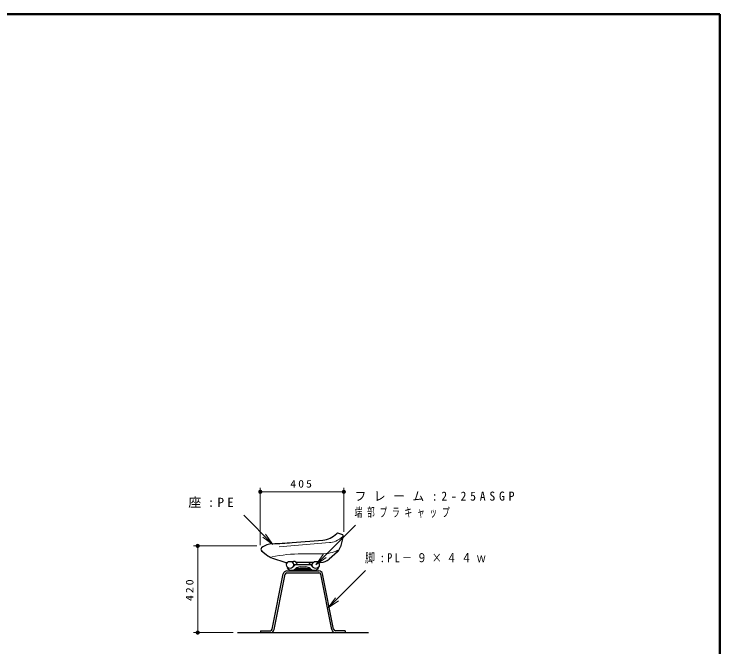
# Model space of a CAD drawing. Units: millimetres on the paper, scale 1:20. Extents: x -365 to 12, y -40 to 257.
# Drawn here: x -171 to 0, y 103.7 to 257 of the extents above; entities that cross this region are included whole.
import ezdxf

# ---------------------------------------------------------------- set-up
doc = ezdxf.new("R2010")
doc.units = ezdxf.units.MM
doc.layers.add('LY_1', color=7, linetype='Continuous', lineweight=25)
doc.layers.add('LY_2', color=7, linetype='Continuous', lineweight=13)
doc.styles.add('ＭＳ ゴシック', font='')
doc.styles.get('ＭＳ ゴシック').set_extended_font_data('MS Gothic')

# ---------------------------------------------------------------- blocks, each defined once
blk = doc.blocks.new('filled_dot')
at = {"color": 0, "linetype": 'Continuous', "lineweight": -2, "const_width": 1.25}
blk.add_lwpolyline([(-0.625, 0, 1), (0.625, 0, 1)], format="xyb", close=True, dxfattribs=at)
blk = doc.blocks.new('open_arrow')
at = {"color": 0, "linetype": 'Continuous', "lineweight": -2}
blk.add_lwpolyline([(7.5, 1.25), (0, 0), (7.5, -1.25)], dxfattribs=at)

msp = doc.modelspace()

# ---------------------------------------------------------------- linework, layer by layer
at = {"layer": 'LY_1', "lineweight": 13}
for p, q in [((-111.373, 128.335), (-111.373, 142.26)), ((-91.123, 131.592), (-91.123, 142.26)), ((-111.373, 141.26), (-91.123, 141.26)), ((-108.306, 128.535), (-115.377, 135.606)), ((-97.923, 123.56), (-88.316, 133.167)), ((-112.205, 128.16), (-127.548, 128.16)), ((-126.548, 107.16), (-126.548, 128.16)), ((-94.915, 113.115), (-85.856, 122.175)), ((-117.923, 107.16), (-127.548, 107.16))]:
    msp.add_line(p, q, dxfattribs=at)
at = {"layer": 'LY_1', "color": 20}
for p, q in [((-91.413, 130.827), (-92.561, 131.245)), ((-91.257, 130.527), (-91.956, 127.943)), ((-103.68, 128.966), (-96.185, 129.571)), ((-111.062, 126.946), (-109.936, 126.037)), ((-92.696, 126.738), (-94.703, 124.931)), ((-108.413, 125.195), (-105.467, 124.187)), ((-105.305, 124.16), (-104.956, 124.16)), ((-104.173, 124.41), (-103.298, 124.41)), ((-98.706, 124.16), (-102.515, 124.16)), ((-102.255, 123.66), (-99.72, 123.66)), ((-96.711, 124.16), (-97.14, 124.16))]:
    msp.add_line(p, q, dxfattribs=at)
at = {"layer": 'LY_1', "color": 20, "lineweight": 13}
for p, q in [((-106.829, 127.958), (-94.641, 128.943)), ((-101.287, 126.221), (-96.453, 126.221))]:
    msp.add_line(p, q, dxfattribs=at)
at = {"layer": 'LY_1'}
for p, q in [((-103.572, 122.959), (-102.871, 123.66)), ((-103.13, 123.66), (-98.966, 123.66)), ((-98.524, 122.959), (-99.225, 123.66)), ((-104.914, 122.11), (-97.183, 122.11)), ((-104.914, 121.66), (-97.183, 121.66)), ((-104.798, 122.767), (-104.699, 122.893)), ((-104.798, 122.767), (-104.784, 122.71)), ((-104.798, 122.71), (-104.784, 122.71)), ((-103.799, 122.261), (-103.799, 122.11)), ((-103.106, 122.41), (-98.99, 122.41)), ((-102.694, 122.71), (-99.402, 122.71)), ((-101.743, 123.05), (-100.353, 123.05)), ((-98.297, 122.261), (-98.297, 122.11)), ((-97.298, 122.767), (-97.397, 122.893)), ((-97.298, 122.767), (-97.312, 122.71)), ((-97.312, 122.71), (-97.298, 122.71)), ((-108.476, 107.973), (-105.796, 121.386)), ((-108.035, 107.885), (-105.355, 121.298)), ((-94.062, 107.885), (-96.741, 121.298)), ((-93.62, 107.973), (-96.3, 121.386)), ((-116.923, 107.16), (-85.173, 107.16)), ((-111.298, 107.61), (-108.917, 107.61)), ((-111.298, 107.61), (-111.298, 107.16)), ((-108.798, 107.16), (-108.585, 107.16)), ((-90.798, 107.61), (-93.179, 107.61)), ((-90.798, 107.61), (-90.798, 107.16))]:
    msp.add_line(p, q, dxfattribs=at)
for centre in [(-104.173, 123.56), (-97.923, 123.56)]:
    msp.add_circle(centre, 0.85, dxfattribs=at)
at = {"layer": 'LY_1', "color": 20}
for centre, radius, start, end in [((-96.611, 134.553), 5, 274.88669, 295.33419), ((-97.039, 135.457), 6, 295.33419, 314.64452), ((-92.647, 131.01), 0.25, 70.00023, 134.64452), ((-91.498, 130.592), 0.25, 344.86058, 70.00011), ((-108.266, 124.198), 4.5, 91.90259, 128.34586), ((-111.736, 228.641), 100, 271.90258, 274.62086), ((-110.748, 127.335), 0.5, 128.34586, 235.95746), ((-94.369, 128.596), 2.5, 312, 344.86058), ((-106.794, 129.926), 5, 231.06207, 251.11223), ((-96.711, 127.16), 3, 270.00002, 312), ((-105.305, 124.66), 0.5, 251.11207, 270.00002), ((-104.956, 124.66), 0.5, 270.00002, 305.43113), ((-103.298, 123.56), 0.85, 18.55307, 89.99998), ((-102.515, 124.66), 0.5, 234.56898, 269.99997), ((-102.255, 123.91), 0.25, 198.5527, 269.99998), ((-99.72, 123.91), 0.25, 269.99996, 326.94403), ((-98.798, 123.31), 0.85, 90, 146.94427), ((-98.706, 124.66), 0.5, 269.99996, 305.43095), ((-97.14, 124.66), 0.5, 234.56898, 269.99995)]:
    msp.add_arc(centre, radius, start, end, dxfattribs=at)
at = {"layer": 'LY_1', "color": 20, "lineweight": 13}
for centre, radius, start, end in [((-95.439, 134.848), 6, 292.86184, 313.05058), ((-95.051, 133.927), 5, 274.69887, 292.86181), ((-96.453, 135.221), 9, 270, 295.63535), ((-101.287, 88.721), 37.5, 89.99998, 101.2122)]:
    msp.add_arc(centre, radius, start, end, dxfattribs=at)
at = {"layer": 'LY_1'}
for centre, radius, start, end in [((-103.13, 123.91), 0.25, 198.55289, 270.00002), ((-98.966, 123.91), 0.25, 270.00002, 341.447), ((-104.914, 121.21), 0.9, 90, 168.76375), ((-104.914, 121.21), 0.45, 90, 168.76375), ((-103.743, 123.688), 1.428, 223.22377, 313.09837), ((-101.743, 121.55), 1.5, 89.99993, 133.09841), ((-100.353, 121.55), 1.5, 46.90141, 89.99993), ((-98.353, 123.688), 1.428, 226.90121, 316.77681), ((-97.183, 121.21), 0.9, 11.23622, 90), ((-97.183, 121.21), 0.45, 11.23622, 90), ((-108.917, 108.06), 0.45, 270.00002, 348.7636), ((-108.917, 108.06), 0.9, 270.00002, 348.76379), ((-93.179, 108.06), 0.9, 191.23619, 270.00002), ((-93.179, 108.06), 0.45, 191.23638, 270.00002)]:
    msp.add_arc(centre, radius, start, end, dxfattribs=at)
at = {"layer": 'LY_2', "lineweight": 50}
for p, q in [((0, 257), (-365, 257)), ((0, 0), (0, 257))]:
    msp.add_line(p, q, dxfattribs=at)

# ---------------------------------------------------------------- block references
at = {"layer": 'LY_1', "lineweight": 13, "xscale": 0.4, "yscale": 0.4}
msp.add_blockref('filled_dot', (-111.373, 141.26), dxfattribs=at)
for name, p, rotation in [('filled_dot', (-91.123, 141.26), 180), ('open_arrow', (-108.306, 128.535), 135), ('filled_dot', (-126.548, 128.16), 270), ('open_arrow', (-97.923, 123.56), 45), ('open_arrow', (-94.915, 113.115), 45), ('filled_dot', (-126.548, 107.16), 90)]:
    msp.add_blockref(name, p, dxfattribs=dict(at, rotation=rotation))

# ---------------------------------------------------------------- texts
at = {"layer": 'LY_1', "style": 'ＭＳ ゴシック'}
for s, insert, char_height, attachment_point in [('\\T1.33;\\W1.15;405', (-101.248, 142.26), 1.833, 8), ('\\T1.64;\\W0.95;フレーム:2-25ASGP', (-88.538, 140.167), 2.199, 4), ('\\T1.5;\\W1.05;座:PE', (-128.81, 138.606), 2.199, 4), ('\\T1.64;\\W0.6;端部プラキャップ\u3000\u3000\u3000\u3000\u3000', (-88.538, 136.167), 2.199, 4), ('\\T1.5;\\W0.8;脚:PL－９×４４ｗ', (-85.992, 125.175), 2.199, 4)]:
    msp.add_mtext(s, dxfattribs=dict(at, insert=insert, char_height=char_height, attachment_point=attachment_point))
at = {"layer": 'LY_1', "insert": (-127.548, 117.66), "char_height": 1.833, "attachment_point": 8, "rotation": 90, "style": 'ＭＳ ゴシック'}
msp.add_mtext('\\T1.33;\\W1.15;420', dxfattribs=at)

doc.saveas('drawing.dxf')
